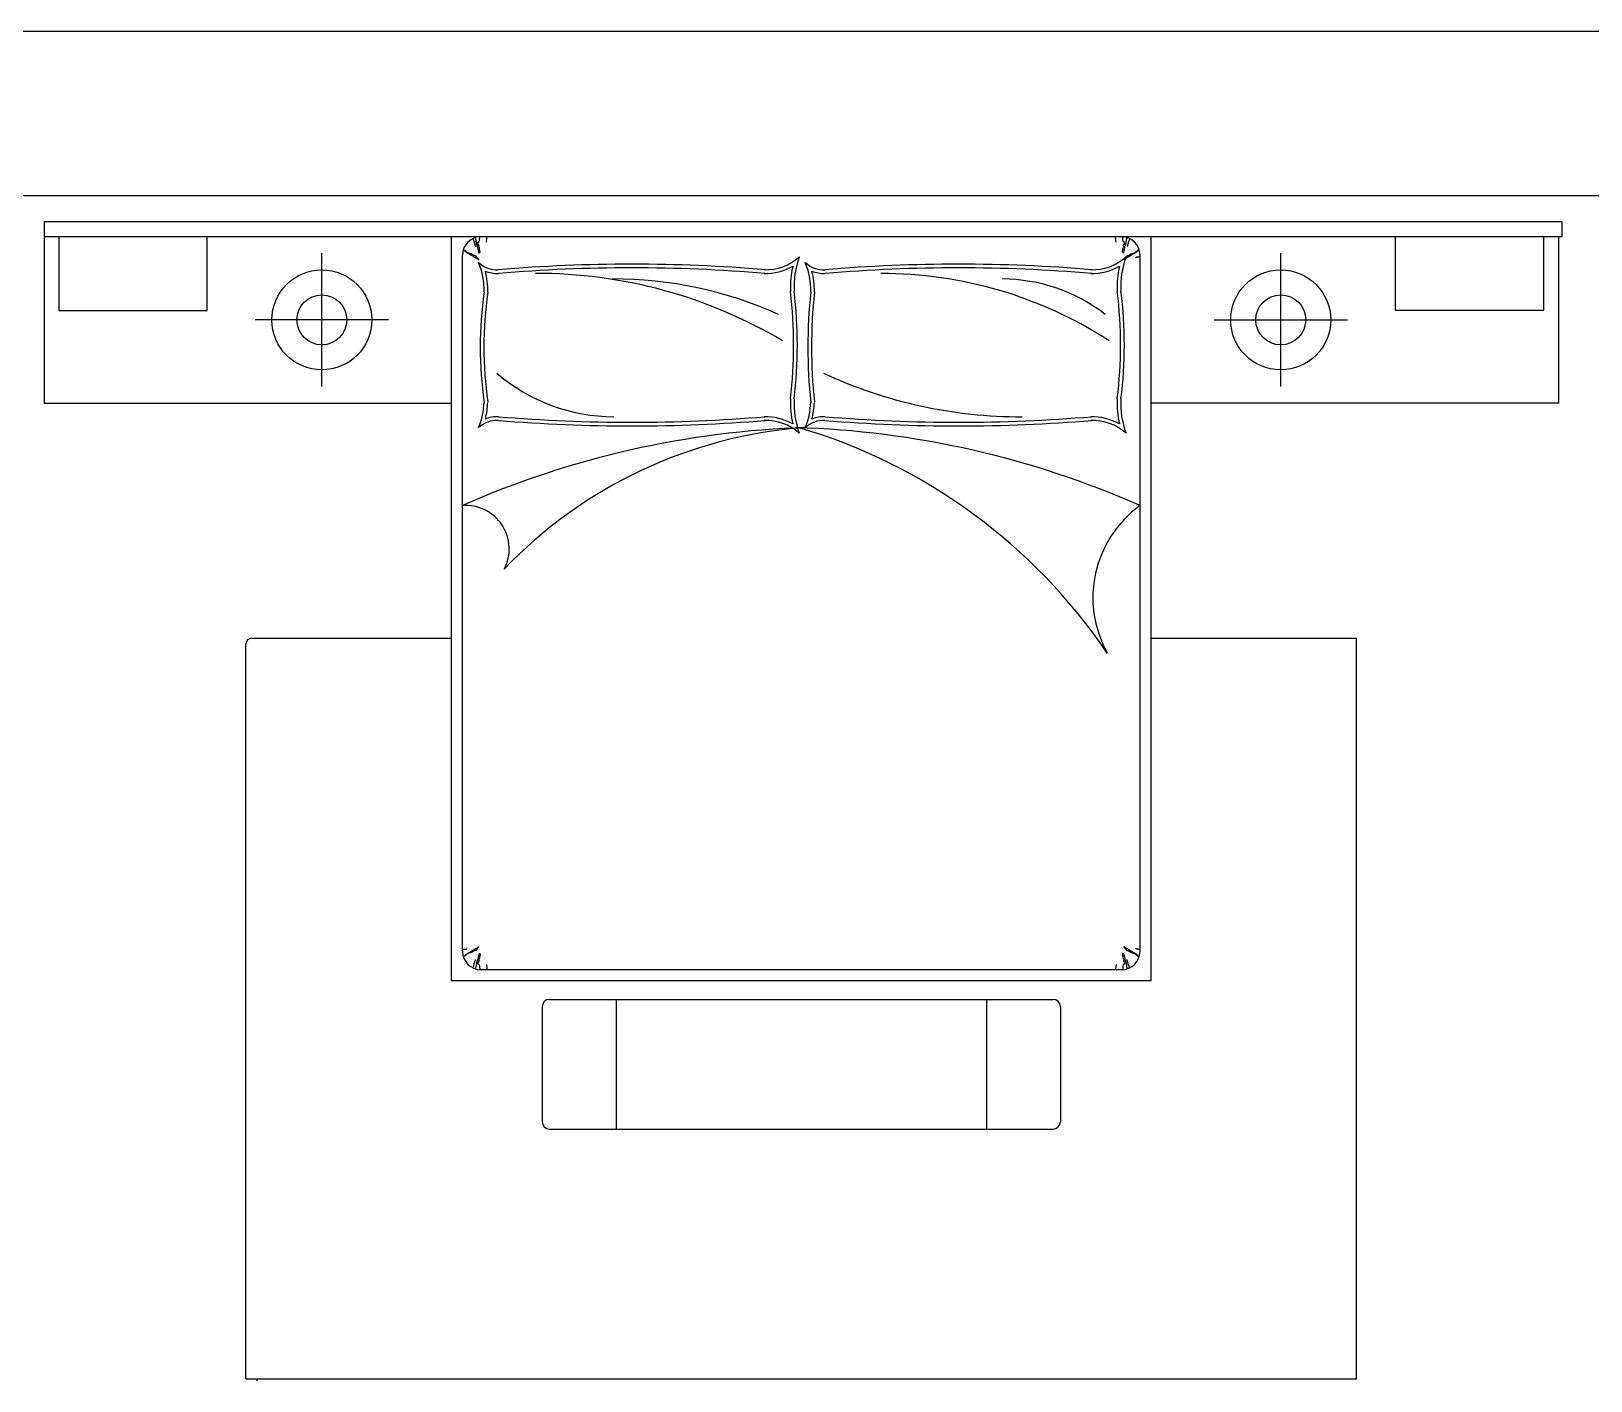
# Model space of a CAD drawing. Header units: inches. Extents: x 15.4 to 57.9, y 9.9 to 34.7.
# Drawn here: x 50.152 to 54.365, y 24.333 to 27.978 of the extents above; entities that cross this region are included whole.
import ezdxf

# ---------------------------------------------------------------- set-up
doc = ezdxf.new("R2010")
doc.units = ezdxf.units.IN
doc.header["$MEASUREMENT"] = 0
for name, color, linetype in [('02', 2, 'Continuous'), ('1', 1, 'Continuous'), ('4', 4, 'Continuous')]:
    doc.layers.add(name, color=color, linetype=linetype)

msp = doc.modelspace()

# ---------------------------------------------------------------- linework, layer by layer
at = {"layer": '02'}
for p, q in [((51.2869, 25.4131), (51.2869, 27.4231)), ((53.1769, 25.4131), (53.1769, 27.4231)), ((51.3169, 25.4931), (51.3169, 27.3731)), ((53.1469, 25.4931), (53.1469, 27.3731)), ((53.1769, 25.4131), (51.2869, 25.4131)), ((53.0969, 25.4431), (51.3669, 25.4431)), ((51.5519, 25.3631), (52.9119, 25.3631)), ((51.7319, 25.3631), (51.7319, 25.0131)), ((52.7319, 25.3631), (52.7319, 25.0131)), ((51.5319, 25.3431), (51.5319, 25.0331)), ((52.9319, 25.3431), (52.9319, 25.0331)), ((51.5519, 25.0131), (52.9119, 25.0131)), ((50.7619, 24.3331), (50.7619, 24.3384))]:
    msp.add_line(p, q, dxfattribs=at)
for points in [[(50.1869, 27.4231), (54.2869, 27.4231), (54.2869, 27.4631), (50.1869, 27.4631)], [(50.1869, 27.4631), (50.1869, 26.9731), (51.2869, 26.9731)], [(50.2269, 27.4231), (50.2269, 27.2231), (50.6269, 27.2231), (50.6269, 27.4231)], [(54.2769, 27.4231), (54.2769, 26.9731), (53.1769, 26.9731)], [(54.2369, 27.4231), (54.2369, 27.2231), (53.8369, 27.2231), (53.8369, 27.4231)]]:
    msp.add_lwpolyline(points, dxfattribs=at)
for centre, radius, start, end in [((52.3219, 24.4157), 2.4927, 91.7527, 113.7783), ((52.3317, 25.6616), 1.2489, 94.3397, 136.2636), ((52.1418, 24.4157), 2.4927, 66.2217, 88.2473), ((51.7907, 25.4382), 1.532, 34.1655, 73.4739), ((51.3257, 26.5799), 0.1172, 332.0917, 94.3383), ((53.3262, 26.448), 0.3067, 125.7807, 209.1587), ((51.3669, 25.4931), 0.05, 180, 270), ((53.0969, 25.4931), 0.05, 270, 0), ((51.5519, 25.3431), 0.02, 90, 180), ((52.9119, 25.3431), 0.02, 0, 90), ((51.5519, 25.0331), 0.02, 180, 270), ((52.9119, 25.0331), 0.02, 270, 0)]:
    msp.add_arc(centre, radius, start, end, dxfattribs=at)
at = {"layer": '1'}
for p, q in [((50.9369, 27.0181), (50.9369, 27.3781)), ((53.5269, 27.0181), (53.5269, 27.3781)), ((51.1169, 27.1981), (50.7569, 27.1981)), ((53.3469, 27.1981), (53.7069, 27.1981)), ((50.7469, 26.3384), (51.2869, 26.3384)), ((53.1769, 26.3384), (53.7319, 26.3384)), ((53.7319, 24.3384), (53.7319, 26.3384)), ((50.7319, 24.3384), (50.7319, 26.3234)), ((50.7319, 24.3384), (53.7319, 24.3384))]:
    msp.add_line(p, q, dxfattribs=at)
for points in [[(51.3224, 27.3842), (51.3236, 27.3832), (51.3247, 27.3824), (51.3257, 27.3818), (51.3265, 27.3813), (51.3273, 27.3808), (51.3279, 27.3805), (51.3285, 27.3802), (51.3291, 27.3799), (51.3296, 27.3796), (51.3301, 27.3794), (51.3305, 27.3791), (51.331, 27.3789), (51.3314, 27.3786), (51.3318, 27.3783), (51.3322, 27.3781), (51.3327, 27.3778), (51.3331, 27.3775), (51.3335, 27.3773), (51.334, 27.377), (51.3345, 27.3767), (51.335, 27.3763), (51.3355, 27.376), (51.3361, 27.3757), (51.3367, 27.3753), (51.3374, 27.3749), (51.3381, 27.3745), (51.3388, 27.3741), (51.3395, 27.3736), (51.3403, 27.3732), (51.341, 27.3728), (51.3417, 27.3723), (51.3424, 27.3719), (51.3431, 27.3715), (51.3437, 27.3711), (51.3443, 27.3707), (51.3449, 27.3703), (51.3454, 27.37), (51.346, 27.3696), (51.3465, 27.3693), (51.347, 27.3689), (51.3476, 27.3686), (51.3481, 27.3683), (51.3486, 27.368), (51.3491, 27.3677), (51.3497, 27.3674), (51.3502, 27.3671), (51.3508, 27.3668), (51.3514, 27.3665), (51.3519, 27.3662), (51.3525, 27.3659), (51.3531, 27.3656), (51.3537, 27.3653), (51.3543, 27.365), (51.3549, 27.3647), (51.3554, 27.3643), (51.356, 27.364), (51.3565, 27.3636), (51.3569, 27.3632), (51.3574, 27.3629), (51.3578, 27.3625), (51.3582, 27.3622), (51.3586, 27.3619), (51.359, 27.3617), (51.3593, 27.3615), (51.3597, 27.3613), (51.36, 27.3612), (51.3603, 27.3612), (51.3605, 27.3612), (51.3607, 27.3613), (51.3608, 27.3614), (51.3607, 27.3616), (51.3606, 27.3618), (51.3603, 27.362), (51.36, 27.3622), (51.3595, 27.3626), (51.359, 27.3629), (51.3585, 27.3633), (51.3579, 27.3638), (51.3574, 27.3643), (51.3569, 27.3649), (51.3565, 27.3655), (51.356, 27.3663), (51.3557, 27.367), (51.3553, 27.3677), (51.3549, 27.3684), (51.3545, 27.3691), (51.354, 27.3697), (51.3535, 27.3702), (51.3529, 27.3706), (51.3522, 27.371), (51.3515, 27.3712), (51.3507, 27.3715), (51.3499, 27.3717), (51.3491, 27.3719), (51.3482, 27.3721), (51.3474, 27.3724), (51.3466, 27.3728), (51.3457, 27.3733), (51.3449, 27.3738), (51.3441, 27.3743), (51.3433, 27.3748), (51.3424, 27.3753), (51.3415, 27.3758), (51.3406, 27.3762), (51.3397, 27.3765), (51.3387, 27.3768), (51.3378, 27.3771), (51.3368, 27.3773), (51.3359, 27.3775), (51.335, 27.3777), (51.3342, 27.3779), (51.3334, 27.378), (51.3328, 27.3782), (51.3322, 27.3784), (51.3316, 27.3787), (51.3311, 27.3789), (51.3307, 27.3792), (51.3303, 27.3794), (51.3299, 27.3797), (51.3296, 27.38), (51.3292, 27.3803), (51.3289, 27.3806), (51.3286, 27.381), (51.3282, 27.3813), (51.3279, 27.3817), (51.3275, 27.3821), (51.3272, 27.3824), (51.3268, 27.3828), (51.3264, 27.3832), (51.3259, 27.3836), (51.3254, 27.3841), (51.3249, 27.3846), (51.3243, 27.3851), (51.3237, 27.3857), (51.3231, 27.3865), (51.3224, 27.3873)], [(51.3447, 27.4179), (51.3457, 27.4156), (51.3465, 27.4136), (51.3472, 27.4118), (51.3477, 27.4102), (51.3481, 27.4088), (51.3484, 27.4075), (51.3487, 27.4064), (51.3489, 27.4053), (51.3492, 27.4043), (51.3495, 27.4033), (51.3498, 27.4023), (51.3501, 27.4013), (51.3505, 27.4001), (51.351, 27.3988), (51.3516, 27.3973), (51.3522, 27.3956)], [(51.361, 27.3796), (51.3599, 27.3855), (51.359, 27.3902), (51.3581, 27.3936), (51.3575, 27.3962), (51.3569, 27.398), (51.3564, 27.3992), (51.356, 27.4), (51.3557, 27.4006), (51.3555, 27.4012), (51.3553, 27.4017), (51.3551, 27.4023), (51.355, 27.4028), (51.3549, 27.4034), (51.3548, 27.404), (51.3547, 27.4047), (51.3546, 27.4054), (51.3545, 27.4061), (51.3543, 27.4071), (51.3542, 27.4082), (51.3539, 27.4097), (51.3536, 27.4116), (51.3532, 27.4141), (51.3527, 27.4171), (51.352, 27.4209)], [(51.361, 27.3796), (51.3631, 27.3791), (51.3641, 27.3806), (51.363, 27.3891), (51.3624, 27.393), (51.361, 27.3942), (51.3616, 27.3983), (51.3586, 27.404), (51.3586, 27.4067), (51.3622, 27.4101), (51.363, 27.413), (51.3631, 27.4146), (51.3632, 27.423), (51.3632, 27.4214)], [(51.3812, 27.4084), (51.3817, 27.4103), (51.382, 27.4121), (51.3823, 27.4139), (51.3825, 27.4158), (51.3826, 27.4176), (51.3826, 27.4194), (51.3827, 27.4213), (51.3827, 27.4231)], [(53.0826, 27.4084), (53.0821, 27.4103), (53.0817, 27.4121), (53.0814, 27.4139), (53.0813, 27.4158), (53.0812, 27.4176), (53.0811, 27.4194), (53.0811, 27.4213), (53.0811, 27.4231)], [(53.1028, 27.3796), (53.1006, 27.3791), (53.0996, 27.3806), (53.1008, 27.3891), (53.1014, 27.393), (53.1028, 27.3942), (53.1022, 27.3983), (53.1051, 27.404), (53.1051, 27.4067), (53.1016, 27.4101), (53.1008, 27.413), (53.1006, 27.4146), (53.1005, 27.423), (53.1006, 27.4214)], [(53.1028, 27.3796), (53.1038, 27.3855), (53.1048, 27.3902), (53.1056, 27.3936), (53.1063, 27.3962), (53.1068, 27.398), (53.1073, 27.3992), (53.1077, 27.4), (53.108, 27.4006), (53.1083, 27.4012), (53.1085, 27.4017), (53.1086, 27.4023), (53.1088, 27.4028), (53.1089, 27.4034), (53.109, 27.404), (53.1091, 27.4047), (53.1092, 27.4054), (53.1093, 27.4061), (53.1094, 27.4071), (53.1096, 27.4082), (53.1098, 27.4097), (53.1101, 27.4116), (53.1106, 27.4141), (53.1111, 27.4171), (53.1117, 27.4209)], [(53.1414, 27.3842), (53.1401, 27.3832), (53.139, 27.3824), (53.1381, 27.3818), (53.1372, 27.3813), (53.1365, 27.3808), (53.1358, 27.3805), (53.1352, 27.3802), (53.1347, 27.3799), (53.1342, 27.3796), (53.1337, 27.3794), (53.1332, 27.3791), (53.1328, 27.3789), (53.1324, 27.3786), (53.1319, 27.3783), (53.1315, 27.3781), (53.1311, 27.3778), (53.1307, 27.3775), (53.1302, 27.3773), (53.1297, 27.377), (53.1293, 27.3767), (53.1287, 27.3763), (53.1282, 27.376), (53.1276, 27.3757), (53.127, 27.3753), (53.1263, 27.3749), (53.1257, 27.3745), (53.1249, 27.3741), (53.1242, 27.3736), (53.1235, 27.3732), (53.1227, 27.3728), (53.122, 27.3723), (53.1213, 27.3719), (53.1207, 27.3715), (53.1201, 27.3711), (53.1195, 27.3707), (53.1189, 27.3703), (53.1183, 27.37), (53.1178, 27.3696), (53.1172, 27.3693), (53.1167, 27.3689), (53.1162, 27.3686), (53.1157, 27.3683), (53.1151, 27.368), (53.1146, 27.3677), (53.1141, 27.3674), (53.1135, 27.3671), (53.113, 27.3668), (53.1124, 27.3665), (53.1118, 27.3662), (53.1112, 27.3659), (53.1106, 27.3656), (53.11, 27.3653), (53.1094, 27.365), (53.1089, 27.3647), (53.1083, 27.3643), (53.1078, 27.364), (53.1073, 27.3636), (53.1068, 27.3632), (53.1064, 27.3629), (53.1059, 27.3625), (53.1055, 27.3622), (53.1052, 27.3619), (53.1048, 27.3617), (53.1044, 27.3615), (53.1041, 27.3613), (53.1037, 27.3612), (53.1035, 27.3612), (53.1032, 27.3612), (53.1031, 27.3613), (53.103, 27.3614), (53.103, 27.3616), (53.1031, 27.3618), (53.1034, 27.362), (53.1038, 27.3622), (53.1042, 27.3626), (53.1047, 27.3629), (53.1052, 27.3633), (53.1058, 27.3638), (53.1063, 27.3643), (53.1068, 27.3649), (53.1073, 27.3655), (53.1077, 27.3663), (53.1081, 27.367), (53.1085, 27.3677), (53.1089, 27.3684), (53.1093, 27.3691), (53.1097, 27.3697), (53.1103, 27.3702), (53.1109, 27.3706), (53.1115, 27.371), (53.1123, 27.3712), (53.113, 27.3715), (53.1138, 27.3717), (53.1147, 27.3719), (53.1155, 27.3721), (53.1163, 27.3724), (53.1172, 27.3728), (53.118, 27.3733), (53.1188, 27.3738), (53.1196, 27.3743), (53.1205, 27.3748), (53.1213, 27.3753), (53.1222, 27.3758), (53.1231, 27.3762), (53.124, 27.3765), (53.125, 27.3768), (53.126, 27.3771), (53.1269, 27.3773), (53.1278, 27.3775), (53.1287, 27.3777), (53.1295, 27.3779), (53.1303, 27.378), (53.131, 27.3782), (53.1316, 27.3784), (53.1321, 27.3787), (53.1326, 27.3789), (53.1331, 27.3792), (53.1335, 27.3794), (53.1338, 27.3797), (53.1342, 27.38), (53.1345, 27.3803), (53.1349, 27.3806), (53.1352, 27.381), (53.1355, 27.3813), (53.1359, 27.3817), (53.1362, 27.3821), (53.1366, 27.3824), (53.137, 27.3828), (53.1374, 27.3832), (53.1378, 27.3836), (53.1383, 27.3841), (53.1388, 27.3846), (53.1394, 27.3851), (53.14, 27.3857), (53.1407, 27.3865), (53.1414, 27.3873)], [(53.1191, 27.4179), (53.118, 27.4156), (53.1172, 27.4136), (53.1166, 27.4118), (53.116, 27.4102), (53.1156, 27.4088), (53.1153, 27.4075), (53.1151, 27.4064), (53.1148, 27.4053), (53.1146, 27.4043), (53.1143, 27.4033), (53.114, 27.4023), (53.1136, 27.4013), (53.1132, 27.4001), (53.1127, 27.3988), (53.1122, 27.3973), (53.1115, 27.3956)], [(53.1469, 27.3701), (53.1457, 27.3692), (53.1447, 27.3685), (53.1438, 27.3681), (53.1431, 27.3678), (53.1424, 27.3676), (53.1419, 27.3675), (53.1414, 27.3674), (53.1409, 27.3674), (53.1405, 27.3674), (53.14, 27.3674), (53.1396, 27.3674), (53.1391, 27.3674), (53.1387, 27.3673), (53.1382, 27.3673), (53.1378, 27.3672), (53.1373, 27.3671), (53.1369, 27.3669), (53.1364, 27.3667), (53.136, 27.3665), (53.1356, 27.3664), (53.1353, 27.3662), (53.135, 27.3661), (53.1349, 27.366), (53.1348, 27.3659)], [(51.3169, 25.4962), (51.3181, 25.497), (51.3191, 25.4977), (51.3199, 25.4982), (51.3207, 25.4985), (51.3213, 25.4987), (51.3219, 25.4988), (51.3224, 25.4988), (51.3228, 25.4988), (51.3233, 25.4988), (51.3237, 25.4988), (51.3242, 25.4988), (51.3246, 25.4988), (51.3251, 25.4989), (51.3255, 25.499), (51.3259, 25.499), (51.3264, 25.4992), (51.3269, 25.4993), (51.3273, 25.4995), (51.3277, 25.4997), (51.3281, 25.4999), (51.3285, 25.5), (51.3287, 25.5002), (51.3289, 25.5003), (51.3289, 25.5003)], [(51.3224, 25.4821), (51.3236, 25.483), (51.3247, 25.4838), (51.3257, 25.4844), (51.3265, 25.485), (51.3273, 25.4854), (51.3279, 25.4857), (51.3285, 25.486), (51.3291, 25.4863), (51.3296, 25.4866), (51.3301, 25.4869), (51.3305, 25.4871), (51.331, 25.4874), (51.3314, 25.4876), (51.3318, 25.4879), (51.3322, 25.4882), (51.3327, 25.4884), (51.3331, 25.4887), (51.3335, 25.489), (51.334, 25.4893), (51.3345, 25.4896), (51.335, 25.4899), (51.3355, 25.4902), (51.3361, 25.4906), (51.3367, 25.4909), (51.3374, 25.4913), (51.3381, 25.4917), (51.3388, 25.4922), (51.3395, 25.4926), (51.3403, 25.493), (51.341, 25.4935), (51.3417, 25.4939), (51.3424, 25.4943), (51.3431, 25.4947), (51.3437, 25.4951), (51.3443, 25.4955), (51.3449, 25.4959), (51.3454, 25.4962), (51.346, 25.4966), (51.3465, 25.4969), (51.347, 25.4973), (51.3476, 25.4976), (51.3481, 25.4979), (51.3486, 25.4982), (51.3491, 25.4985), (51.3497, 25.4988), (51.3502, 25.4991), (51.3508, 25.4994), (51.3514, 25.4997), (51.3519, 25.5), (51.3525, 25.5003), (51.3531, 25.5006), (51.3537, 25.5009), (51.3543, 25.5012), (51.3549, 25.5016), (51.3554, 25.5019), (51.356, 25.5023), (51.3565, 25.5026), (51.3569, 25.503), (51.3574, 25.5033), (51.3578, 25.5037), (51.3582, 25.504), (51.3586, 25.5043), (51.359, 25.5046), (51.3593, 25.5048), (51.3597, 25.5049), (51.36, 25.505), (51.3603, 25.505), (51.3605, 25.505), (51.3607, 25.5049), (51.3608, 25.5048), (51.3607, 25.5047), (51.3606, 25.5045), (51.3603, 25.5042), (51.36, 25.504), (51.3595, 25.5037), (51.359, 25.5033), (51.3585, 25.5029), (51.3579, 25.5025), (51.3574, 25.5019), (51.3569, 25.5013), (51.3565, 25.5007), (51.356, 25.5), (51.3557, 25.4992), (51.3553, 25.4985), (51.3549, 25.4978), (51.3545, 25.4971), (51.354, 25.4965), (51.3535, 25.496), (51.3529, 25.4956), (51.3522, 25.4953), (51.3515, 25.495), (51.3507, 25.4948), (51.3499, 25.4946), (51.3491, 25.4943), (51.3482, 25.4941), (51.3474, 25.4938), (51.3466, 25.4934), (51.3457, 25.493), (51.3449, 25.4925), (51.3441, 25.492), (51.3433, 25.4915), (51.3424, 25.4909), (51.3415, 25.4905), (51.3406, 25.4901), (51.3397, 25.4897), (51.3387, 25.4894), (51.3378, 25.4891), (51.3368, 25.4889), (51.3359, 25.4887), (51.335, 25.4885), (51.3342, 25.4884), (51.3334, 25.4882), (51.3328, 25.488), (51.3322, 25.4878), (51.3316, 25.4876), (51.3311, 25.4873), (51.3307, 25.4871), (51.3303, 25.4868), (51.3299, 25.4865), (51.3296, 25.4862), (51.3292, 25.4859), (51.3289, 25.4856), (51.3286, 25.4852), (51.3282, 25.4849), (51.3279, 25.4845), (51.3275, 25.4842), (51.3272, 25.4838), (51.3268, 25.4834), (51.3264, 25.483), (51.3259, 25.4826), (51.3254, 25.4822), (51.3249, 25.4817), (51.3243, 25.4811), (51.3237, 25.4805), (51.3231, 25.4798), (51.3224, 25.4789)], [(51.361, 25.4866), (51.3631, 25.4872), (51.3641, 25.4856), (51.363, 25.4772), (51.3624, 25.4732), (51.361, 25.4721), (51.3616, 25.4679), (51.3586, 25.4623), (51.3586, 25.4595), (51.3622, 25.4562), (51.363, 25.4532), (51.3631, 25.4517), (51.3632, 25.4432), (51.3632, 25.4448)], [(53.1028, 25.4866), (53.1006, 25.4872), (53.0996, 25.4856), (53.1008, 25.4772), (53.1014, 25.4732), (53.1028, 25.4721), (53.1022, 25.4679), (53.1051, 25.4623), (53.1051, 25.4595), (53.1016, 25.4562), (53.1008, 25.4532), (53.1006, 25.4517), (53.1005, 25.4432), (53.1006, 25.4448)], [(53.1414, 25.4821), (53.1401, 25.483), (53.139, 25.4838), (53.1381, 25.4844), (53.1372, 25.485), (53.1365, 25.4854), (53.1358, 25.4857), (53.1352, 25.486), (53.1347, 25.4863), (53.1342, 25.4866), (53.1337, 25.4869), (53.1332, 25.4871), (53.1328, 25.4874), (53.1324, 25.4876), (53.1319, 25.4879), (53.1315, 25.4882), (53.1311, 25.4884), (53.1307, 25.4887), (53.1302, 25.489), (53.1297, 25.4893), (53.1293, 25.4896), (53.1287, 25.4899), (53.1282, 25.4902), (53.1276, 25.4906), (53.127, 25.4909), (53.1263, 25.4913), (53.1257, 25.4917), (53.1249, 25.4922), (53.1242, 25.4926), (53.1235, 25.493), (53.1227, 25.4935), (53.122, 25.4939), (53.1213, 25.4943), (53.1207, 25.4947), (53.1201, 25.4951), (53.1195, 25.4955), (53.1189, 25.4959), (53.1183, 25.4962), (53.1178, 25.4966), (53.1172, 25.4969), (53.1167, 25.4973), (53.1162, 25.4976), (53.1157, 25.4979), (53.1151, 25.4982), (53.1146, 25.4985), (53.1141, 25.4988), (53.1135, 25.4991), (53.113, 25.4994), (53.1124, 25.4997), (53.1118, 25.5), (53.1112, 25.5003), (53.1106, 25.5006), (53.11, 25.5009), (53.1094, 25.5012), (53.1089, 25.5016), (53.1083, 25.5019), (53.1078, 25.5023), (53.1073, 25.5026), (53.1068, 25.503), (53.1064, 25.5033), (53.1059, 25.5037), (53.1055, 25.504), (53.1052, 25.5043), (53.1048, 25.5046), (53.1044, 25.5048), (53.1041, 25.5049), (53.1037, 25.505), (53.1035, 25.505), (53.1032, 25.505), (53.1031, 25.5049), (53.103, 25.5048), (53.103, 25.5047), (53.1031, 25.5045), (53.1034, 25.5042), (53.1038, 25.504), (53.1042, 25.5037), (53.1047, 25.5033), (53.1052, 25.5029), (53.1058, 25.5025), (53.1063, 25.5019), (53.1068, 25.5013), (53.1073, 25.5007), (53.1077, 25.5), (53.1081, 25.4992), (53.1085, 25.4985), (53.1089, 25.4978), (53.1093, 25.4971), (53.1097, 25.4965), (53.1103, 25.496), (53.1109, 25.4956), (53.1115, 25.4953), (53.1123, 25.495), (53.113, 25.4948), (53.1138, 25.4946), (53.1147, 25.4943), (53.1155, 25.4941), (53.1163, 25.4938), (53.1172, 25.4934), (53.118, 25.493), (53.1188, 25.4925), (53.1196, 25.492), (53.1205, 25.4915), (53.1213, 25.4909), (53.1222, 25.4905), (53.1231, 25.4901), (53.124, 25.4897), (53.125, 25.4894), (53.126, 25.4891), (53.1269, 25.4889), (53.1278, 25.4887), (53.1287, 25.4885), (53.1295, 25.4884), (53.1303, 25.4882), (53.131, 25.488), (53.1316, 25.4878), (53.1321, 25.4876), (53.1326, 25.4873), (53.1331, 25.4871), (53.1335, 25.4868), (53.1338, 25.4865), (53.1342, 25.4862), (53.1345, 25.4859), (53.1349, 25.4856), (53.1352, 25.4852), (53.1355, 25.4849), (53.1359, 25.4845), (53.1362, 25.4842), (53.1366, 25.4838), (53.137, 25.4834), (53.1374, 25.483), (53.1378, 25.4826), (53.1383, 25.4822), (53.1388, 25.4817), (53.1394, 25.4811), (53.14, 25.4805), (53.1407, 25.4798), (53.1414, 25.4789)], [(53.1469, 25.4962), (53.1457, 25.497), (53.1447, 25.4977), (53.1438, 25.4982), (53.1431, 25.4985), (53.1424, 25.4987), (53.1419, 25.4988), (53.1414, 25.4988), (53.1409, 25.4988), (53.1405, 25.4988), (53.14, 25.4988), (53.1396, 25.4988), (53.1391, 25.4988), (53.1387, 25.4989), (53.1382, 25.499), (53.1378, 25.499), (53.1373, 25.4992), (53.1369, 25.4993), (53.1364, 25.4995), (53.136, 25.4997), (53.1356, 25.4999), (53.1353, 25.5), (53.135, 25.5002), (53.1349, 25.5003), (53.1348, 25.5003)], [(51.3447, 25.4483), (51.3457, 25.4506), (51.3465, 25.4526), (51.3472, 25.4544), (51.3477, 25.456), (51.3481, 25.4574), (51.3484, 25.4587), (51.3487, 25.4599), (51.3489, 25.4609), (51.3492, 25.4619), (51.3495, 25.4629), (51.3498, 25.4639), (51.3501, 25.4649), (51.3505, 25.4661), (51.351, 25.4674), (51.3516, 25.4689), (51.3522, 25.4706)], [(51.361, 25.4866), (51.3599, 25.4807), (51.359, 25.4761), (51.3581, 25.4726), (51.3575, 25.4701), (51.3569, 25.4683), (51.3564, 25.4671), (51.356, 25.4662), (51.3557, 25.4656), (51.3555, 25.4651), (51.3553, 25.4645), (51.3551, 25.4639), (51.355, 25.4634), (51.3549, 25.4628), (51.3548, 25.4622), (51.3547, 25.4615), (51.3546, 25.4608), (51.3545, 25.4601), (51.3543, 25.4592), (51.3542, 25.458), (51.3539, 25.4565), (51.3536, 25.4546), (51.3532, 25.4522), (51.3527, 25.4491), (51.352, 25.4454)], [(51.3812, 25.4578), (51.3817, 25.456), (51.382, 25.4541), (51.3823, 25.4523), (51.3825, 25.4505), (51.3826, 25.4486), (51.3826, 25.4468), (51.3827, 25.445), (51.3827, 25.4431)], [(53.0826, 25.4578), (53.0821, 25.456), (53.0817, 25.4541), (53.0814, 25.4523), (53.0813, 25.4505), (53.0812, 25.4486), (53.0811, 25.4468), (53.0811, 25.445), (53.0811, 25.4431)], [(53.1028, 25.4866), (53.1038, 25.4807), (53.1048, 25.4761), (53.1056, 25.4726), (53.1063, 25.4701), (53.1068, 25.4683), (53.1073, 25.4671), (53.1077, 25.4662), (53.108, 25.4656), (53.1083, 25.4651), (53.1085, 25.4645), (53.1086, 25.4639), (53.1088, 25.4634), (53.1089, 25.4628), (53.109, 25.4622), (53.1091, 25.4615), (53.1092, 25.4608), (53.1093, 25.4601), (53.1094, 25.4592), (53.1096, 25.458), (53.1098, 25.4565), (53.1101, 25.4546), (53.1106, 25.4522), (53.1111, 25.4491), (53.1117, 25.4454)], [(53.1191, 25.4483), (53.118, 25.4506), (53.1172, 25.4526), (53.1166, 25.4544), (53.116, 25.456), (53.1156, 25.4574), (53.1153, 25.4587), (53.1151, 25.4599), (53.1148, 25.4609), (53.1146, 25.4619), (53.1143, 25.4629), (53.114, 25.4639), (53.1136, 25.4649), (53.1132, 25.4661), (53.1127, 25.4674), (53.1122, 25.4689), (53.1115, 25.4706)]]:
    msp.add_lwpolyline(points, dxfattribs=at)
for centre, radius in [((50.9369, 27.1981), 0.135), ((53.5269, 27.1981), 0.135), ((50.9369, 27.1981), 0.0675), ((53.5269, 27.1981), 0.0675)]:
    msp.add_circle(centre, radius, dxfattribs=at)
for centre, radius, start, end in [((51.3669, 27.3731), 0.05, 90, 180), ((53.0969, 27.3731), 0.05, 0, 90), ((51.1835, 27.2794), 0.1916, 358.3923, 22.6023), ((51.4111, 27.4092), 0.0758, 227.8595, 271.8012), ((51.7742, 23.0214), 4.3272, 85.2109, 94.781), ((52.1354, 27.471), 0.1474, 268.4473, 299.8513), ((52.1354, 27.471), 0.1375, 268.4473, 311.5839), ((52.4376, 27.2893), 0.2351, 166.7699, 183.4755), ((52.4376, 27.2893), 0.2252, 159.515, 183.4755), ((52.0658, 27.2794), 0.1916, 358.3923, 22.6023), ((52.2935, 27.4092), 0.0758, 227.8595, 271.8012), ((52.6565, 23.0214), 4.3272, 85.2109, 94.781), ((53.0178, 27.471), 0.1474, 268.4473, 299.8513), ((53.0178, 27.471), 0.1375, 268.4473, 311.5839), ((53.32, 27.2893), 0.2351, 166.7699, 183.4755), ((53.32, 27.2893), 0.2252, 159.515, 183.4755), ((51.1835, 27.2794), 0.2015, 358.3923, 14.5516), ((51.4111, 27.4092), 0.0857, 247.5713, 271.8012), ((51.7742, 23.0214), 4.3172, 85.2112, 94.7808), ((51.5178, 26.0228), 1.3008, 59.3545, 90.1583), ((51.7236, 26.2166), 1.092, 65.8304, 90.0774), ((52.0658, 27.2794), 0.2015, 358.3923, 14.5516), ((52.2935, 27.4092), 0.0857, 247.5713, 271.8012), ((52.6565, 23.0214), 4.3172, 85.2112, 94.7808), ((52.449, 26.1945), 1.1291, 57.0456, 90.1237), ((52.7731, 26.8511), 0.4575, 52.2575, 89.8149), ((52.4576, 27.1247), 1.0929, 172.1489, 187.8511), ((52.4576, 27.1247), 1.0829, 172.1489, 187.8511), ((50.9501, 27.1301), 1.2612, 353.426, 6.574), ((50.9501, 27.1301), 1.2712, 353.426, 6.574), ((53.7166, 27.1247), 1.4669, 174.1588, 185.8412), ((53.7166, 27.1247), 1.4569, 174.1588, 185.8412), ((51.9642, 27.1301), 1.1304, 352.668, 7.332), ((51.9642, 27.1301), 1.1404, 352.668, 7.332), ((51.7272, 27.425), 0.4884, 229.4289, 269.8491), ((52.8249, 28.2049), 1.2683, 245.1514, 270.1542), ((51.1835, 26.9808), 0.1916, 337.3977, 358.3923), ((51.1835, 26.9808), 0.2015, 345.4484, 358.3923), ((52.4376, 26.9709), 0.2351, 176.5245, 193.2301), ((52.4376, 26.9709), 0.2252, 176.5245, 200.485), ((52.0658, 26.9808), 0.1916, 337.3977, 358.3923), ((52.0658, 26.9808), 0.2015, 345.4484, 358.3923), ((53.32, 26.9709), 0.2351, 176.5245, 193.2301), ((53.32, 26.9709), 0.2252, 176.5245, 200.485), ((51.4111, 26.851), 0.0758, 88.1988, 132.1405), ((51.4111, 26.851), 0.0857, 88.1988, 112.4287), ((51.7742, 31.2389), 4.3272, 265.219, 274.7891), ((51.7742, 31.2389), 4.3172, 265.2192, 274.7888), ((52.1354, 26.7893), 0.1474, 60.1487, 91.5527), ((52.1354, 26.7893), 0.1375, 48.4161, 91.5527), ((52.2935, 26.851), 0.0758, 88.1988, 132.1405), ((52.2935, 26.851), 0.0857, 88.1988, 112.4287), ((52.6565, 31.2389), 4.3272, 265.219, 274.7891), ((52.6565, 31.2389), 4.3172, 265.2192, 274.7888), ((53.0178, 26.7893), 0.1474, 60.1487, 91.5527), ((53.0178, 26.7893), 0.1375, 48.4161, 91.5527), ((50.7469, 26.3234), 0.015, 90, 180)]:
    msp.add_arc(centre, radius, start, end, dxfattribs=at)
at = {"layer": '4'}
for p, q in [((37.2544, 27.9778), (57.5806, 27.9778)), ((37.2544, 27.5341), (57.5806, 27.5341))]:
    msp.add_line(p, q, dxfattribs=at)

doc.saveas('drawing.dxf')
